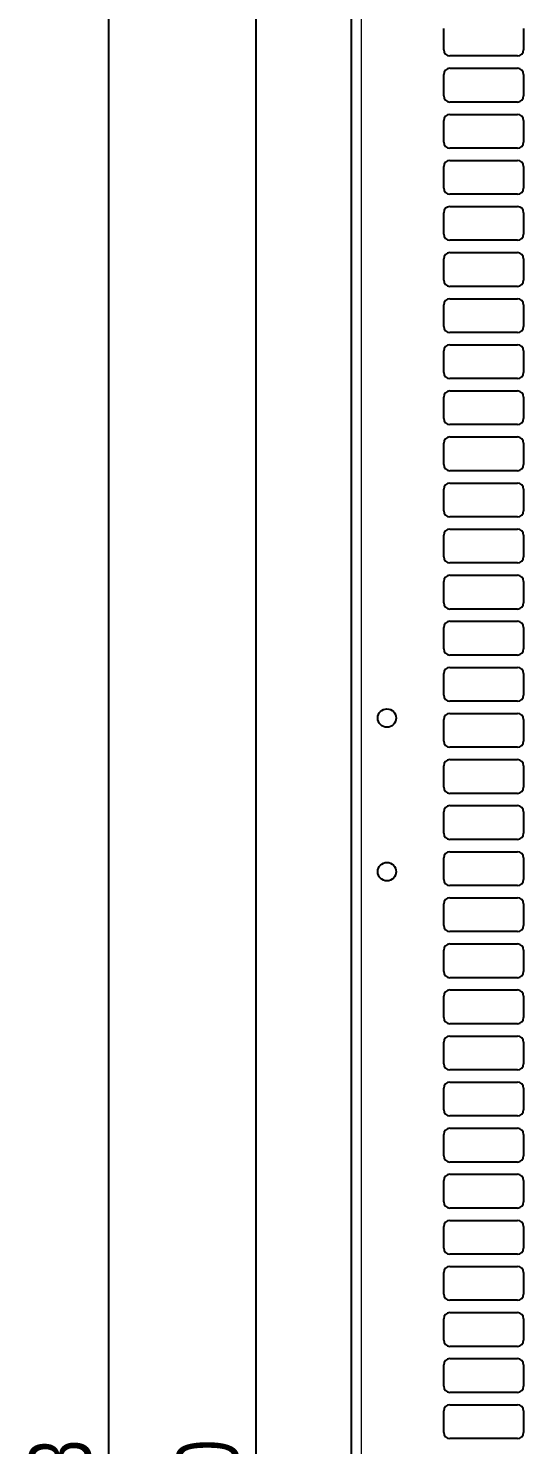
# Model space of a CAD drawing. Header units: millimetres. Extents: x -827 to 1057, y -90 to 1990.
# Drawn here: x -827.3 to -666, y 985 to 1446 of the extents above; entities that cross this region are included whole.
import ezdxf

# ---------------------------------------------------------------- set-up
doc = ezdxf.new("R2010")
doc.units = ezdxf.units.MM
doc.layers.add('FORMAT', color=7, linetype='Continuous')
doc.styles.add('SLDTEXTSTYLE0', font='TXT', dxfattribs={"width": 0.75})
doc.dimstyles.new('SLDDIMSTYLE0', dxfattribs={"dimtxt": 20, "dimasz": 10, "dimexe": 0, "dimexo": 0.0625, "dimgap": 5, "dimtad": 2, "dimdec": 1, "dimrnd": 1e-09, "dimzin": 12, "dimdsep": 46, "dimtxsty": 'SLDTEXTSTYLE0', "dimsah": 1, "dimcen": 0.09, "dimadec": 0, "dimazin": 3, "dimtfac": 1, "dimtofl": 0, "dimtmove": 0, "dimatfit": 3, "dimfxl": 0, "dimfrac": 2, "dimtolj": 1, "dimtzin": 12, "dimarcsym": 0})

# ---------------------------------------------------------------- blocks, each defined once
blk = doc.blocks.new('_D')
at = {"layer": 'FORMAT'}
for p, q in [((-693.56, 1812.98), (-802.2, 1812.98)), ((-801.2, 1812.98), (-801.2, 129.96)), ((-693.56, 129.96), (-802.2, 129.96))]:
    blk.add_line(p, q, dxfattribs=at)
for points in [[(-801.2, 1812.98), (-802.73, 1802.98), (-799.66, 1802.98)], [(-801.2, 129.96), (-799.66, 139.96), (-802.73, 139.96)]]:
    blk.add_solid(points, dxfattribs=at)
at = {"layer": 'FORMAT', "insert": (-826.98, 941.92), "char_height": 20, "attachment_point": 1, "rotation": 90, "style": 'SLDTEXTSTYLE0'}
blk.add_mtext('1683', dxfattribs=at)
blk = doc.blocks.new('_D_5')
at = {"layer": 'FORMAT'}
for p, q in [((-707.06, 1796.47), (-754.2, 1796.47)), ((-753.2, 1796.47), (-753.2, 146.47)), ((-707.06, 146.47), (-754.2, 146.47))]:
    blk.add_line(p, q, dxfattribs=at)
for points in [[(-753.2, 1796.47), (-754.73, 1786.47), (-751.66, 1786.47)], [(-753.2, 146.47), (-751.66, 156.47), (-754.73, 156.47)]]:
    blk.add_solid(points, dxfattribs=at)
at = {"layer": 'FORMAT', "insert": (-778.98, 941.92), "char_height": 20, "attachment_point": 1, "rotation": 90, "style": 'SLDTEXTSTYLE0'}
blk.add_mtext('1650', dxfattribs=at)

msp = doc.modelspace()

# ---------------------------------------------------------------- linework, layer by layer
at = {"color": 7, "linetype": 'Continuous', "lineweight": 25}
for p, q in [((-722.05, 129.97), (-722.05, 1812.97)), ((-692.05, 1438.97), (-692.05, 1445.97)), ((-666.05, 1445.97), (-666.05, 1438.97)), ((-668.05, 1436.97), (-690.05, 1436.97)), ((-692.05, 1423.97), (-692.05, 1430.97)), ((-690.05, 1432.97), (-668.05, 1432.97)), ((-666.05, 1430.97), (-666.05, 1423.97)), ((-668.05, 1421.97), (-690.05, 1421.97)), ((-692.05, 1408.97), (-692.05, 1415.97)), ((-690.05, 1417.97), (-668.05, 1417.97)), ((-666.05, 1415.97), (-666.05, 1408.97)), ((-668.05, 1406.97), (-690.05, 1406.97)), ((-690.05, 1402.97), (-668.05, 1402.97)), ((-692.05, 1393.97), (-692.05, 1400.97)), ((-666.05, 1400.97), (-666.05, 1393.97)), ((-668.05, 1391.97), (-690.05, 1391.97)), ((-690.05, 1387.97), (-668.05, 1387.97)), ((-692.05, 1378.97), (-692.05, 1385.97)), ((-666.05, 1385.97), (-666.05, 1378.97)), ((-668.05, 1376.97), (-690.05, 1376.97)), ((-692.05, 1363.97), (-692.05, 1370.97)), ((-690.05, 1372.97), (-668.05, 1372.97)), ((-666.05, 1370.97), (-666.05, 1363.97)), ((-668.05, 1361.97), (-690.05, 1361.97)), ((-692.05, 1348.97), (-692.05, 1355.97)), ((-690.05, 1357.97), (-668.05, 1357.97)), ((-666.05, 1355.97), (-666.05, 1348.97)), ((-668.05, 1346.97), (-690.05, 1346.97)), ((-690.05, 1342.97), (-668.05, 1342.97)), ((-692.05, 1333.97), (-692.05, 1340.97)), ((-666.05, 1340.97), (-666.05, 1333.97)), ((-668.05, 1331.97), (-690.05, 1331.97)), ((-690.05, 1327.97), (-668.05, 1327.97)), ((-692.05, 1318.97), (-692.05, 1325.97)), ((-666.05, 1325.97), (-666.05, 1318.97)), ((-668.05, 1316.97), (-690.05, 1316.97)), ((-692.05, 1303.97), (-692.05, 1310.97)), ((-690.05, 1312.97), (-668.05, 1312.97)), ((-666.05, 1310.97), (-666.05, 1303.97)), ((-668.05, 1301.97), (-690.05, 1301.97)), ((-692.05, 1288.97), (-692.05, 1295.97)), ((-690.05, 1297.97), (-668.05, 1297.97)), ((-666.05, 1295.97), (-666.05, 1288.97)), ((-668.05, 1286.97), (-690.05, 1286.97)), ((-690.05, 1282.97), (-668.05, 1282.97)), ((-692.05, 1273.97), (-692.05, 1280.97)), ((-666.05, 1280.97), (-666.05, 1273.97)), ((-668.05, 1271.97), (-690.05, 1271.97)), ((-690.05, 1267.97), (-668.05, 1267.97)), ((-692.05, 1258.97), (-692.05, 1265.97)), ((-666.05, 1265.97), (-666.05, 1258.97)), ((-668.05, 1256.97), (-690.05, 1256.97)), ((-692.05, 1243.97), (-692.05, 1250.97)), ((-690.05, 1252.97), (-668.05, 1252.97)), ((-666.05, 1250.97), (-666.05, 1243.97)), ((-668.05, 1241.97), (-690.05, 1241.97)), ((-692.05, 1228.97), (-692.05, 1235.97)), ((-690.05, 1237.97), (-668.05, 1237.97)), ((-666.05, 1235.97), (-666.05, 1228.97)), ((-668.05, 1226.97), (-690.05, 1226.97)), ((-690.05, 1222.97), (-668.05, 1222.97)), ((-692.05, 1213.97), (-692.05, 1220.97)), ((-666.05, 1220.97), (-666.05, 1213.97)), ((-668.05, 1211.97), (-690.05, 1211.97)), ((-690.05, 1207.97), (-668.05, 1207.97)), ((-692.05, 1198.97), (-692.05, 1205.97)), ((-666.05, 1205.97), (-666.05, 1198.97)), ((-668.05, 1196.97), (-690.05, 1196.97)), ((-692.05, 1183.97), (-692.05, 1190.97)), ((-690.05, 1192.97), (-668.05, 1192.97)), ((-666.05, 1190.97), (-666.05, 1183.97)), ((-668.05, 1181.97), (-690.05, 1181.97)), ((-692.05, 1168.97), (-692.05, 1175.97)), ((-690.05, 1177.97), (-668.05, 1177.97)), ((-666.05, 1175.97), (-666.05, 1168.97)), ((-668.05, 1166.97), (-690.05, 1166.97)), ((-690.05, 1162.97), (-668.05, 1162.97)), ((-692.05, 1153.97), (-692.05, 1160.97)), ((-666.05, 1160.97), (-666.05, 1153.97)), ((-668.05, 1151.97), (-690.05, 1151.97)), ((-690.05, 1147.97), (-668.05, 1147.97)), ((-692.05, 1138.97), (-692.05, 1145.97)), ((-666.05, 1145.97), (-666.05, 1138.97)), ((-668.05, 1136.97), (-690.05, 1136.97)), ((-692.05, 1123.97), (-692.05, 1130.97)), ((-690.05, 1132.97), (-668.05, 1132.97)), ((-666.05, 1130.97), (-666.05, 1123.97)), ((-668.05, 1121.97), (-690.05, 1121.97)), ((-692.05, 1108.97), (-692.05, 1115.97)), ((-690.05, 1117.97), (-668.05, 1117.97)), ((-666.05, 1115.97), (-666.05, 1108.97)), ((-668.05, 1106.97), (-690.05, 1106.97)), ((-690.05, 1102.97), (-668.05, 1102.97)), ((-692.05, 1093.97), (-692.05, 1100.97)), ((-666.05, 1100.97), (-666.05, 1093.97)), ((-668.05, 1091.97), (-690.05, 1091.97)), ((-690.05, 1087.97), (-668.05, 1087.97)), ((-692.05, 1078.97), (-692.05, 1085.97)), ((-666.05, 1085.97), (-666.05, 1078.97)), ((-668.05, 1076.97), (-690.05, 1076.97)), ((-692.05, 1063.97), (-692.05, 1070.97)), ((-690.05, 1072.97), (-668.05, 1072.97)), ((-666.05, 1070.97), (-666.05, 1063.97)), ((-668.05, 1061.97), (-690.05, 1061.97)), ((-692.05, 1048.97), (-692.05, 1055.97)), ((-690.05, 1057.97), (-668.05, 1057.97)), ((-666.05, 1055.97), (-666.05, 1048.97)), ((-668.05, 1046.97), (-690.05, 1046.97)), ((-690.05, 1042.97), (-668.05, 1042.97)), ((-692.05, 1033.97), (-692.05, 1040.97)), ((-666.05, 1040.97), (-666.05, 1033.97)), ((-668.05, 1031.97), (-690.05, 1031.97)), ((-692.05, 1018.97), (-692.05, 1025.97)), ((-690.05, 1027.97), (-668.05, 1027.97)), ((-666.05, 1025.97), (-666.05, 1018.97)), ((-668.05, 1016.97), (-690.05, 1016.97)), ((-692.05, 1003.97), (-692.05, 1010.97)), ((-690.05, 1012.97), (-668.05, 1012.97)), ((-666.05, 1010.97), (-666.05, 1003.97)), ((-668.05, 1001.97), (-690.05, 1001.97)), ((-692.05, 988.97), (-692.05, 995.97)), ((-690.05, 997.97), (-668.05, 997.97)), ((-666.05, 995.97), (-666.05, 988.97)), ((-668.05, 986.97), (-690.05, 986.97))]:
    msp.add_line(p, q, dxfattribs=at)
at = {"color": 8, "linetype": 'Continuous', "lineweight": 18}
msp.add_line((-718.95, 1812.97), (-718.95, 129.97), dxfattribs=at)
at = {"color": 7, "linetype": 'Continuous', "lineweight": 25}
for centre in [(-710.55, 1221.47), (-710.55, 1171.47)]:
    msp.add_circle(centre, 3, dxfattribs=at)
for centre, start, end in [((-690.05, 1438.97), 180, 270), ((-668.05, 1438.97), 270, 0), ((-690.05, 1430.97), 90, 180), ((-668.05, 1430.97), 0, 90), ((-690.05, 1423.97), 180, 270), ((-668.05, 1423.97), 270, 0), ((-690.05, 1415.97), 90, 180), ((-668.05, 1415.97), 0, 90), ((-690.05, 1408.97), 180, 270), ((-668.05, 1408.97), 270, 0), ((-690.05, 1400.97), 90, 180), ((-668.05, 1400.97), 0, 90), ((-690.05, 1393.97), 180, 270), ((-668.05, 1393.97), 270, 0), ((-690.05, 1385.97), 90, 180), ((-668.05, 1385.97), 0, 90), ((-690.05, 1378.97), 180, 270), ((-668.05, 1378.97), 270, 0), ((-690.05, 1370.97), 90, 180), ((-668.05, 1370.97), 0, 90), ((-690.05, 1363.97), 180, 270), ((-668.05, 1363.97), 270, 0), ((-690.05, 1355.97), 90, 180), ((-668.05, 1355.97), 0, 90), ((-690.05, 1348.97), 180, 270), ((-668.05, 1348.97), 270, 0), ((-690.05, 1340.97), 90, 180), ((-668.05, 1340.97), 0, 90), ((-690.05, 1333.97), 180, 270), ((-668.05, 1333.97), 270, 0), ((-690.05, 1325.97), 90, 180), ((-668.05, 1325.97), 0, 90), ((-690.05, 1318.97), 180, 270), ((-668.05, 1318.97), 270, 0), ((-690.05, 1310.97), 90, 180), ((-668.05, 1310.97), 0, 90), ((-690.05, 1303.97), 180, 270), ((-668.05, 1303.97), 270, 0), ((-690.05, 1295.97), 90, 180), ((-668.05, 1295.97), 0, 90), ((-690.05, 1288.97), 180, 270), ((-668.05, 1288.97), 270, 0), ((-690.05, 1280.97), 90, 180), ((-668.05, 1280.97), 0, 90), ((-690.05, 1273.97), 180, 270), ((-668.05, 1273.97), 270, 0), ((-690.05, 1265.97), 90, 180), ((-668.05, 1265.97), 0, 90), ((-690.05, 1258.97), 180, 270), ((-668.05, 1258.97), 270, 0), ((-690.05, 1250.97), 90, 180), ((-668.05, 1250.97), 0, 90), ((-690.05, 1243.97), 180, 270), ((-668.05, 1243.97), 270, 0), ((-690.05, 1235.97), 90, 180), ((-668.05, 1235.97), 0, 90), ((-690.05, 1228.97), 180, 270), ((-668.05, 1228.97), 270, 0), ((-690.05, 1220.97), 90, 180), ((-668.05, 1220.97), 0, 90), ((-690.05, 1213.97), 180, 270), ((-668.05, 1213.97), 270, 0), ((-690.05, 1205.97), 90, 180), ((-668.05, 1205.97), 0, 90), ((-690.05, 1198.97), 180, 270), ((-668.05, 1198.97), 270, 0), ((-690.05, 1190.97), 90, 180), ((-668.05, 1190.97), 0, 90), ((-690.05, 1183.97), 180, 270), ((-668.05, 1183.97), 270, 0), ((-690.05, 1175.97), 90, 180), ((-668.05, 1175.97), 0, 90), ((-690.05, 1168.97), 180, 270), ((-668.05, 1168.97), 270, 0), ((-690.05, 1160.97), 90, 180), ((-668.05, 1160.97), 0, 90), ((-690.05, 1153.97), 180, 270), ((-668.05, 1153.97), 270, 0), ((-690.05, 1145.97), 90, 180), ((-668.05, 1145.97), 0, 90), ((-690.05, 1138.97), 180, 270), ((-668.05, 1138.97), 270, 0), ((-690.05, 1130.97), 90, 180), ((-668.05, 1130.97), 0, 90), ((-690.05, 1123.97), 180, 270), ((-668.05, 1123.97), 270, 0), ((-690.05, 1115.97), 90, 180), ((-668.05, 1115.97), 0, 90), ((-690.05, 1108.97), 180, 270), ((-668.05, 1108.97), 270, 0), ((-690.05, 1100.97), 90, 180), ((-668.05, 1100.97), 0, 90), ((-690.05, 1093.97), 180, 270), ((-668.05, 1093.97), 270, 0), ((-690.05, 1085.97), 90, 180), ((-668.05, 1085.97), 0, 90), ((-690.05, 1078.97), 180, 270), ((-668.05, 1078.97), 270, 0), ((-690.05, 1070.97), 90, 180), ((-668.05, 1070.97), 0, 90), ((-690.05, 1063.97), 180, 270), ((-668.05, 1063.97), 270, 0), ((-690.05, 1055.97), 90, 180), ((-668.05, 1055.97), 0, 90), ((-690.05, 1048.97), 180, 270), ((-668.05, 1048.97), 270, 0), ((-690.05, 1040.97), 90, 180), ((-668.05, 1040.97), 0, 90), ((-690.05, 1033.97), 180, 270), ((-668.05, 1033.97), 270, 0), ((-690.05, 1025.97), 90, 180), ((-668.05, 1025.97), 0, 90), ((-690.05, 1018.97), 180, 270), ((-668.05, 1018.97), 270, 0), ((-690.05, 1010.97), 90, 180), ((-668.05, 1010.97), 0, 90), ((-690.05, 1003.97), 180, 270), ((-668.05, 1003.97), 270, 0), ((-690.05, 995.97), 90, 180), ((-668.05, 995.97), 0, 90), ((-690.05, 988.97), 180, 270), ((-668.05, 988.97), 270, 0)]:
    msp.add_arc(centre, 2, start, end, dxfattribs=at)

# ---------------------------------------------------------------- dimensions: what is measured, and where the dimension line sits
at = {"layer": 'FORMAT'}
for base, p1, p2, picture, middle in [((-801.2, 129.96), (-693.55, 1812.98), (-693.55, 129.96), '_D', (-801.2, 971.47)), ((-753.2, 146.47), (-707.05, 1796.47), (-707.05, 146.47), '_D_5', (-753.2, 971.47))]:
    dim = msp.add_linear_dim(base=base, p1=p1, p2=p2, angle=90, dimstyle='SLDDIMSTYLE0', dxfattribs=at)
    dim.commit()
    dim.dimension.update_dxf_attribs({"geometry": picture, "text_midpoint": middle, "dimtype": 160})

doc.saveas('drawing.dxf')
